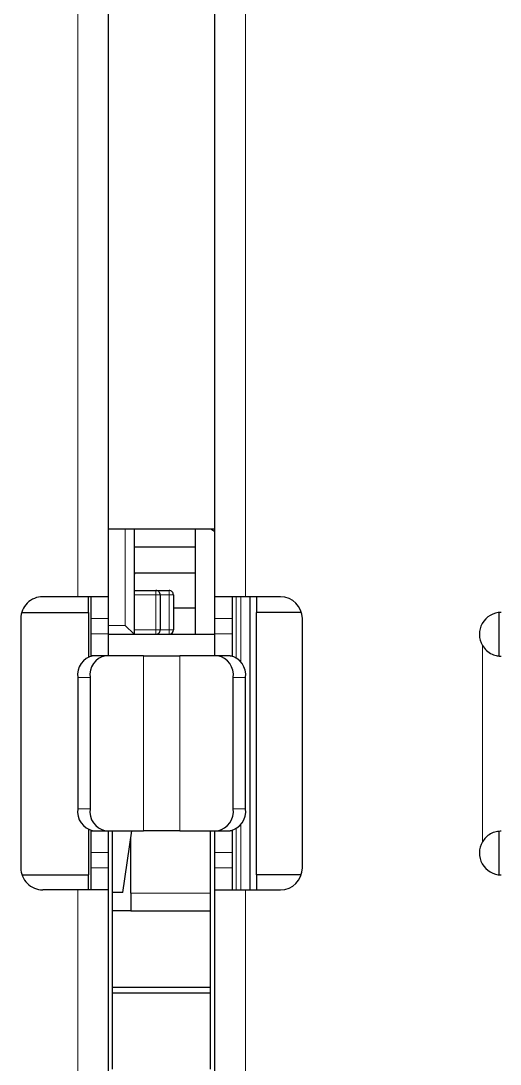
# Model space of a CAD drawing. Extents: x -260425 to 1294666, y -169889 to -2349.
# Drawn here: x 1001320.4 to 1001375.3, y -26583.7 to -26464.4 of the extents above; entities that cross this region are included whole.
import ezdxf

# ---------------------------------------------------------------- set-up
doc = ezdxf.new("R2010")
doc.units = 0
doc.header["$LTSCALE"] = 100
doc.layers.add('case', color=7, linetype='Continuous')

# ---------------------------------------------------------------- blocks, each defined once
blk = doc.blocks.new('АТС')
at = {"layer": 'case', "lineweight": 18}
for points in [[(2869.9, 30.29), (2869.9, 30.29), (2869.9, -61.71), (2869.9, -61.71)], [(2889.1, -61.71), (2889.1, -61.71), (2889.1, 30.29), (2889.1, 30.29)], [(2875.35, -65.01), (2875.35, -65.01), (2875.35, -54.01), (2875.35, -54.01)], [(2878.85, -61.51), (2878.85, -61.51), (2876.35, -61.51), (2876.35, -61.51)], [(2878.85, -61.51), (2878.85, -61.51), (2878.85, -61.01), (2878.85, -61.01)], [(2878.85, -65.51), (2878.85, -65.51), (2878.85, -61.51), (2878.85, -61.51)], [(2879.35, -61.51), (2879.35, -61.51), (2878.85, -61.51), (2878.85, -61.51)], [(2880.35, -61.51), (2880.35, -61.51), (2879.35, -61.51), (2879.35, -61.51)], [(2880.35, -61.51), (2880.35, -61.51), (2880.35, -61.01), (2880.35, -61.01)], [(2880.35, -65.51), (2880.35, -65.51), (2880.35, -61.51), (2880.35, -61.51)], [(2880.85, -61.51), (2880.85, -61.51), (2880.35, -61.51), (2880.35, -61.51)], [(2888.04, -68.67), (2888.04, -68.67), (2888.04, -61.71), (2888.04, -61.71)], [(2888.58, -61.71), (2888.58, -61.71), (2888.58, -69.18), (2888.58, -69.18)], [(2871.4, -64.21), (2871.4, -64.21), (2873.4, -64.21), (2873.4, -64.21)], [(2885.6, -64.21), (2885.6, -64.21), (2887.6, -64.21), (2887.6, -64.21)], [(2873.4, -65.01), (2873.4, -65.01), (2875.35, -65.01), (2875.35, -65.01)], [(2876.35, -65.51), (2876.35, -65.51), (2878.85, -65.51), (2878.85, -65.51)], [(2878.85, -66.01), (2878.85, -66.01), (2878.85, -65.51), (2878.85, -65.51)], [(2878.85, -65.51), (2878.85, -65.51), (2879.35, -65.51), (2879.35, -65.51)], [(2879.35, -65.51), (2879.35, -65.51), (2880.35, -65.51), (2880.35, -65.51)], [(2880.35, -66.01), (2880.35, -66.01), (2880.35, -65.51), (2880.35, -65.51)], [(2880.35, -65.51), (2880.35, -65.51), (2880.85, -65.51), (2880.85, -65.51)], [(2873.4, -65.96), (2873.4, -65.96), (2871.4, -65.96), (2871.4, -65.96)], [(2885.6, -65.96), (2885.6, -65.96), (2887.6, -65.96), (2887.6, -65.96)], [(2916.2, -67.29), (2916.2, -67.29), (2916.2, -89.73), (2916.2, -89.73)], [(2877.41, -88.46), (2877.41, -88.46), (2877.41, -68.46), (2877.41, -68.46)], [(2881.59, -68.46), (2881.59, -68.46), (2881.59, -88.46), (2881.59, -88.46)], [(2869.9, -70.96), (2869.9, -70.96), (2871.31, -70.96), (2871.31, -70.96)], [(2889.1, -70.96), (2889.1, -70.96), (2887.69, -70.96), (2887.69, -70.96)], [(2871.31, -85.96), (2871.31, -85.96), (2869.9, -85.96), (2869.9, -85.96)], [(2889.1, -85.96), (2889.1, -85.96), (2887.69, -85.96), (2887.69, -85.96)], [(2888.58, -87.74), (2888.58, -87.74), (2888.58, -95.21), (2888.58, -95.21)], [(2888.04, -95.21), (2888.04, -95.21), (2888.04, -88.25), (2888.04, -88.25)], [(2873.4, -90.96), (2873.4, -90.96), (2871.4, -90.96), (2871.4, -90.96)], [(2885.6, -90.96), (2885.6, -90.96), (2887.6, -90.96), (2887.6, -90.96)], [(2873.4, -92.71), (2873.4, -92.71), (2871.4, -92.71), (2871.4, -92.71)], [(2887.6, -92.71), (2887.6, -92.71), (2885.6, -92.71), (2885.6, -92.71)], [(2869.9, -95.21), (2869.9, -95.21), (2869.9, -140.21), (2869.9, -140.21)], [(2889.1, -140.21), (2889.1, -140.21), (2889.1, -95.21), (2889.1, -95.21)], [(2875.97, -95.61), (2875.97, -95.61), (2885.1, -95.61), (2885.1, -95.61)]]:
    blk.add_open_spline(points, degree=3, dxfattribs=at)
at = {"layer": 'case', "lineweight": 25}
for points in [[(2873.4, 30.29), (2873.4, 30.29), (2873.4, -61.71), (2873.4, -61.71)], [(2885.6, -61.71), (2885.6, -61.71), (2885.6, 30.29), (2885.6, 30.29)], [(2885.6, -54.01), (2885.6, -54.01), (2873.4, -54.01), (2873.4, -54.01)], [(2876.35, -54.01), (2876.35, -54.01), (2876.35, -66.01), (2876.35, -66.01)], [(2883.35, -54.01), (2883.35, -54.01), (2883.35, -66.01), (2883.35, -66.01)], [(2885.6, -54.31), (2885.6, -54.31), (2885.12, -54.01), (2885.12, -54.01)], [(2876.35, -56.01), (2876.35, -56.01), (2876.49, -56.01), (2876.49, -56.01)], [(2876.49, -56.01), (2876.49, -56.01), (2883.35, -56.01), (2883.35, -56.01)], [(2876.39, -59.08), (2876.39, -59.08), (2876.35, -59.23), (2876.35, -59.23)], [(2876.49, -59.01), (2876.44, -59.01), (2876.4, -59.04), (2876.39, -59.08)], [(2883.35, -59.01), (2883.35, -59.01), (2876.49, -59.01), (2876.49, -59.01)], [(2869.9, -61.71), (2869.9, -61.71), (2865.9, -61.71), (2865.9, -61.71)], [(2873.4, -61.71), (2873.4, -61.71), (2869.9, -61.71), (2869.9, -61.71)], [(2871.15, -63.51), (2871.15, -63.51), (2871.15, -61.71), (2871.15, -61.71)], [(2871.4, -61.71), (2871.4, -61.71), (2871.4, -64.21), (2871.4, -64.21)], [(2873.4, -61.71), (2873.4, -61.71), (2873.4, -64.21), (2873.4, -64.21)], [(2876.35, -61.01), (2876.35, -61.01), (2878.85, -61.01), (2878.85, -61.01)], [(2878.85, -61.01), (2878.85, -61.01), (2880.35, -61.01), (2880.35, -61.01)], [(2879.35, -61.51), (2879.35, -61.51), (2879.35, -65.51), (2879.35, -65.51)], [(2880.85, -61.51), (2880.85, -61.51), (2880.85, -65.51), (2880.85, -65.51)], [(2889.1, -61.71), (2889.1, -61.71), (2885.6, -61.71), (2885.6, -61.71)], [(2885.6, -64.21), (2885.6, -64.21), (2885.6, -61.71), (2885.6, -61.71)], [(2887.6, -64.21), (2887.6, -64.21), (2887.6, -61.71), (2887.6, -61.71)], [(2893.1, -61.71), (2893.1, -61.71), (2889.1, -61.71), (2889.1, -61.71)], [(2889.6, -61.71), (2889.6, -61.71), (2889.6, -95.21), (2889.6, -95.21)], [(2890.35, -61.71), (2890.35, -61.71), (2890.35, -63.51), (2890.35, -63.51)], [(2895.6, -64.21), (2895.6, -62.83), (2894.48, -61.71), (2893.1, -61.71)], [(2883.35, -63.01), (2883.35, -63.01), (2880.85, -63.01), (2880.85, -63.01)], [(2863.4, -64.21), (2863.4, -64.21), (2863.4, -92.71), (2863.4, -92.71)], [(2863.5, -63.51), (2863.5, -63.51), (2871.15, -63.51), (2871.15, -63.51)], [(2871.15, -63.51), (2871.15, -63.51), (2871.15, -68.57), (2871.15, -68.57)], [(2871.4, -64.21), (2871.4, -64.21), (2871.4, -65.96), (2871.4, -65.96)], [(2873.4, -64.21), (2873.4, -64.21), (2873.4, -65.96), (2873.4, -65.96)], [(2885.6, -65.96), (2885.6, -65.96), (2885.6, -64.21), (2885.6, -64.21)], [(2887.6, -65.96), (2887.6, -65.96), (2887.6, -64.21), (2887.6, -64.21)], [(2895.5, -63.51), (2895.5, -63.51), (2890.35, -63.51), (2890.35, -63.51)], [(2890.35, -93.51), (2890.35, -93.51), (2890.35, -63.51), (2890.35, -63.51)], [(2895.6, -92.71), (2895.6, -92.71), (2895.6, -64.21), (2895.6, -64.21)], [(2918.1, -68.48), (2918.1, -68.48), (2918.1, -63.52), (2918.1, -63.52)], [(2876.35, -66.01), (2876.35, -66.01), (2875.35, -65.01), (2875.35, -65.01)], [(2880.35, -66.01), (2880.63, -66.01), (2880.85, -65.78), (2880.85, -65.51)], [(2871.4, -65.96), (2871.4, -65.96), (2871.4, -68.46), (2871.4, -68.46)], [(2873.4, -65.96), (2873.4, -65.96), (2873.4, -68.46), (2873.4, -68.46)], [(2873.4, -66.01), (2873.4, -66.01), (2885.6, -66.01), (2885.6, -66.01)], [(2885.6, -68.46), (2885.6, -68.46), (2885.6, -65.96), (2885.6, -65.96)], [(2887.6, -68.46), (2887.6, -68.46), (2887.6, -65.96), (2887.6, -65.96)], [(2871.67, -68.46), (2870.51, -68.69), (2869.74, -69.79), (2869.9, -70.96)], [(2873.08, -68.46), (2871.92, -68.69), (2871.15, -69.79), (2871.31, -70.96)], [(2871.67, -68.46), (2871.67, -68.46), (2871.4, -68.46), (2871.4, -68.46)], [(2871.4, -68.46), (2871.4, -68.46), (2871.4, -68.49), (2871.4, -68.49)], [(2873.08, -68.46), (2873.08, -68.46), (2871.67, -68.46), (2871.67, -68.46)], [(2877.41, -68.46), (2877.41, -68.46), (2873.08, -68.46), (2873.08, -68.46)], [(2877.41, -68.46), (2877.41, -68.46), (2879.5, -68.46), (2879.5, -68.46)], [(2879.5, -68.46), (2879.5, -68.46), (2881.59, -68.46), (2881.59, -68.46)], [(2885.92, -68.46), (2885.92, -68.46), (2881.59, -68.46), (2881.59, -68.46)], [(2887.69, -70.96), (2887.85, -69.79), (2887.08, -68.69), (2885.92, -68.46)], [(2887.33, -68.46), (2887.33, -68.46), (2885.92, -68.46), (2885.92, -68.46)], [(2889.1, -70.96), (2889.27, -69.79), (2888.49, -68.69), (2887.33, -68.46)], [(2887.33, -68.46), (2887.33, -68.46), (2887.6, -68.46), (2887.6, -68.46)], [(2887.6, -68.49), (2887.6, -68.49), (2887.6, -68.46), (2887.6, -68.46)], [(2869.9, -70.96), (2869.9, -70.96), (2869.9, -85.96), (2869.9, -85.96)], [(2871.31, -70.96), (2871.31, -70.96), (2871.31, -85.96), (2871.31, -85.96)], [(2887.69, -85.96), (2887.69, -85.96), (2887.69, -70.96), (2887.69, -70.96)], [(2889.1, -85.96), (2889.1, -85.96), (2889.1, -70.96), (2889.1, -70.96)], [(2869.9, -85.96), (2869.74, -87.13), (2870.51, -88.22), (2871.67, -88.46)], [(2871.31, -85.96), (2871.15, -87.13), (2871.92, -88.22), (2873.08, -88.46)], [(2885.92, -88.46), (2887.08, -88.22), (2887.85, -87.13), (2887.69, -85.96)], [(2887.33, -88.46), (2888.49, -88.22), (2889.27, -87.13), (2889.1, -85.96)], [(2871.15, -88.35), (2871.15, -88.35), (2871.15, -93.51), (2871.15, -93.51)], [(2871.4, -88.43), (2871.4, -88.43), (2871.4, -88.46), (2871.4, -88.46)], [(2871.4, -88.46), (2871.4, -88.46), (2871.67, -88.46), (2871.67, -88.46)], [(2871.4, -88.46), (2871.4, -88.46), (2871.4, -90.96), (2871.4, -90.96)], [(2871.67, -88.46), (2871.67, -88.46), (2873.08, -88.46), (2873.08, -88.46)], [(2873.08, -88.46), (2873.08, -88.46), (2877.41, -88.46), (2877.41, -88.46)], [(2873.4, -88.46), (2873.4, -88.46), (2873.4, -90.96), (2873.4, -90.96)], [(2873.9, -115.71), (2873.9, -115.71), (2873.9, -88.46), (2873.9, -88.46)], [(2875.08, -95.51), (2875.08, -95.51), (2876.08, -88.46), (2876.08, -88.46)], [(2875.97, -95.61), (2875.97, -95.61), (2875.97, -89.18), (2875.97, -89.18)], [(2879.5, -88.46), (2879.5, -88.46), (2877.41, -88.46), (2877.41, -88.46)], [(2881.59, -88.46), (2881.59, -88.46), (2879.5, -88.46), (2879.5, -88.46)], [(2881.59, -88.46), (2881.59, -88.46), (2885.92, -88.46), (2885.92, -88.46)], [(2885.1, -115.71), (2885.1, -115.71), (2885.1, -88.46), (2885.1, -88.46)], [(2885.6, -90.96), (2885.6, -90.96), (2885.6, -88.46), (2885.6, -88.46)], [(2885.92, -88.46), (2885.92, -88.46), (2887.33, -88.46), (2887.33, -88.46)], [(2887.6, -88.46), (2887.6, -88.46), (2887.33, -88.46), (2887.33, -88.46)], [(2887.6, -88.46), (2887.6, -88.46), (2887.6, -88.43), (2887.6, -88.43)], [(2887.6, -90.96), (2887.6, -90.96), (2887.6, -88.46), (2887.6, -88.46)], [(2918.1, -93.49), (2918.1, -93.49), (2918.1, -88.54), (2918.1, -88.54)], [(2871.4, -90.96), (2871.4, -90.96), (2871.4, -92.71), (2871.4, -92.71)], [(2873.4, -90.96), (2873.4, -90.96), (2873.4, -92.71), (2873.4, -92.71)], [(2885.6, -92.71), (2885.6, -92.71), (2885.6, -90.96), (2885.6, -90.96)], [(2887.6, -92.71), (2887.6, -92.71), (2887.6, -90.96), (2887.6, -90.96)], [(2871.4, -92.71), (2871.4, -92.71), (2871.4, -95.21), (2871.4, -95.21)], [(2873.4, -92.71), (2873.4, -92.71), (2873.4, -95.21), (2873.4, -95.21)], [(2885.6, -95.21), (2885.6, -95.21), (2885.6, -92.71), (2885.6, -92.71)], [(2887.6, -95.21), (2887.6, -95.21), (2887.6, -92.71), (2887.6, -92.71)], [(2893.1, -95.21), (2894.48, -95.21), (2895.6, -94.09), (2895.6, -92.71)], [(2863.53, -93.51), (2863.53, -93.51), (2871.15, -93.51), (2871.15, -93.51)], [(2871.15, -95.21), (2871.15, -95.21), (2871.15, -93.51), (2871.15, -93.51)], [(2890.35, -93.51), (2890.35, -93.51), (2890.35, -95.21), (2890.35, -95.21)], [(2895.47, -93.51), (2895.47, -93.51), (2890.35, -93.51), (2890.35, -93.51)], [(2869.9, -95.21), (2869.9, -95.21), (2865.9, -95.21), (2865.9, -95.21)], [(2873.4, -95.21), (2873.4, -95.21), (2869.9, -95.21), (2869.9, -95.21)], [(2873.4, -95.21), (2873.4, -95.21), (2873.4, -140.21), (2873.4, -140.21)], [(2885.6, -140.21), (2885.6, -140.21), (2885.6, -95.21), (2885.6, -95.21)], [(2885.6, -95.21), (2885.6, -95.21), (2889.1, -95.21), (2889.1, -95.21)], [(2889.1, -95.21), (2889.1, -95.21), (2893.1, -95.21), (2893.1, -95.21)], [(2875.08, -95.51), (2875.08, -95.51), (2873.9, -95.51), (2873.9, -95.51)], [(2875.97, -95.61), (2875.97, -95.61), (2875.97, -97.61), (2875.97, -97.61)], [(2875.97, -97.61), (2875.97, -97.61), (2873.9, -97.61), (2873.9, -97.61)], [(2875.97, -97.61), (2875.97, -97.61), (2885.1, -97.61), (2885.1, -97.61)], [(2885.1, -106.39), (2885.1, -106.39), (2873.9, -106.39), (2873.9, -106.39)], [(2885.1, -107.01), (2885.1, -107.01), (2873.9, -107.01), (2873.9, -107.01)]]:
    blk.add_open_spline(points, degree=3, dxfattribs=at)
for points, knots in [([(2865.9, -61.71), (2865.24, -61.71), (2864.6, -61.97), (2864.13, -62.44), (2864.13, -62.44), (2863.66, -62.91), (2863.4, -63.54), (2863.4, -64.21)], [0, 0, 0, 0, 0.333333, 0.333333, 0.333333, 0.333333, 1, 1, 1, 1]), ([(2879.35, -61.51), (2879.35, -61.37), (2879.3, -61.25), (2879.2, -61.15), (2879.2, -61.15), (2879.11, -61.06), (2878.98, -61.01), (2878.85, -61.01)], [0, 0, 0, 0, 0.333333, 0.333333, 0.333333, 0.333333, 1, 1, 1, 1]), ([(2880.85, -61.51), (2880.85, -61.37), (2880.8, -61.25), (2880.7, -61.15), (2880.7, -61.15), (2880.61, -61.06), (2880.48, -61.01), (2880.35, -61.01)], [0, 0, 0, 0, 0.333333, 0.333333, 0.333333, 0.333333, 1, 1, 1, 1]), ([(2918.35, -63.51), (2917.45, -63.51), (2916.62, -63.99), (2916.18, -64.77), (2916.18, -64.77), (2915.73, -65.55), (2915.74, -66.51), (2916.2, -67.29)], [0, 0, 0, 0, 0.333333, 0.333333, 0.333333, 0.333333, 1, 1, 1, 1]), ([(2878.85, -66.01), (2878.98, -66.01), (2879.11, -65.95), (2879.2, -65.86), (2879.2, -65.86), (2879.3, -65.77), (2879.35, -65.64), (2879.35, -65.51)], [0, 0, 0, 0, 0.333333, 0.333333, 0.333333, 0.333333, 1, 1, 1, 1]), ([(2916.2, -67.29), (2916.35, -67.49), (2916.5, -67.7), (2916.68, -67.87), (2916.68, -67.87), (2916.86, -68.04), (2917.08, -68.17), (2917.3, -68.27), (2917.3, -68.27), (2917.5, -68.37), (2917.71, -68.43), (2917.89, -68.47), (2917.89, -68.47), (2918.06, -68.49), (2918.2, -68.5), (2918.35, -68.51)], [0, 0, 0, 0, 0.2, 0.2, 0.2, 0.2, 0.4, 0.4, 0.4, 0.4, 0.6, 0.6, 0.6, 0.6, 1, 1, 1, 1]), ([(2918.35, -88.51), (2918.16, -88.52), (2917.97, -88.53), (2917.76, -88.58), (2917.76, -88.58), (2917.56, -88.63), (2917.33, -88.71), (2917.12, -88.83), (2917.12, -88.83), (2916.92, -88.94), (2916.73, -89.08), (2916.57, -89.25), (2916.57, -89.25), (2916.44, -89.39), (2916.32, -89.56), (2916.2, -89.73)], [0, 0, 0, 0, 0.2, 0.2, 0.2, 0.2, 0.4, 0.4, 0.4, 0.4, 0.6, 0.6, 0.6, 0.6, 1, 1, 1, 1]), ([(2916.2, -89.73), (2915.74, -90.5), (2915.73, -91.46), (2916.18, -92.24), (2916.18, -92.24), (2916.62, -93.02), (2917.45, -93.51), (2918.35, -93.51)], [0, 0, 0, 0, 0.333333, 0.333333, 0.333333, 0.333333, 1, 1, 1, 1]), ([(2863.4, -92.71), (2863.4, -93.37), (2863.66, -94.01), (2864.13, -94.47), (2864.13, -94.47), (2864.6, -94.94), (2865.24, -95.21), (2865.9, -95.21)], [0, 0, 0, 0, 0.333333, 0.333333, 0.333333, 0.333333, 1, 1, 1, 1])]:
    blk.add_open_spline(points, degree=3, knots=knots, dxfattribs=at)

msp = doc.modelspace()

# ---------------------------------------------------------------- block references
msp.add_blockref('АТС', (998457.03, -26468.52))

doc.saveas('drawing.dxf')
